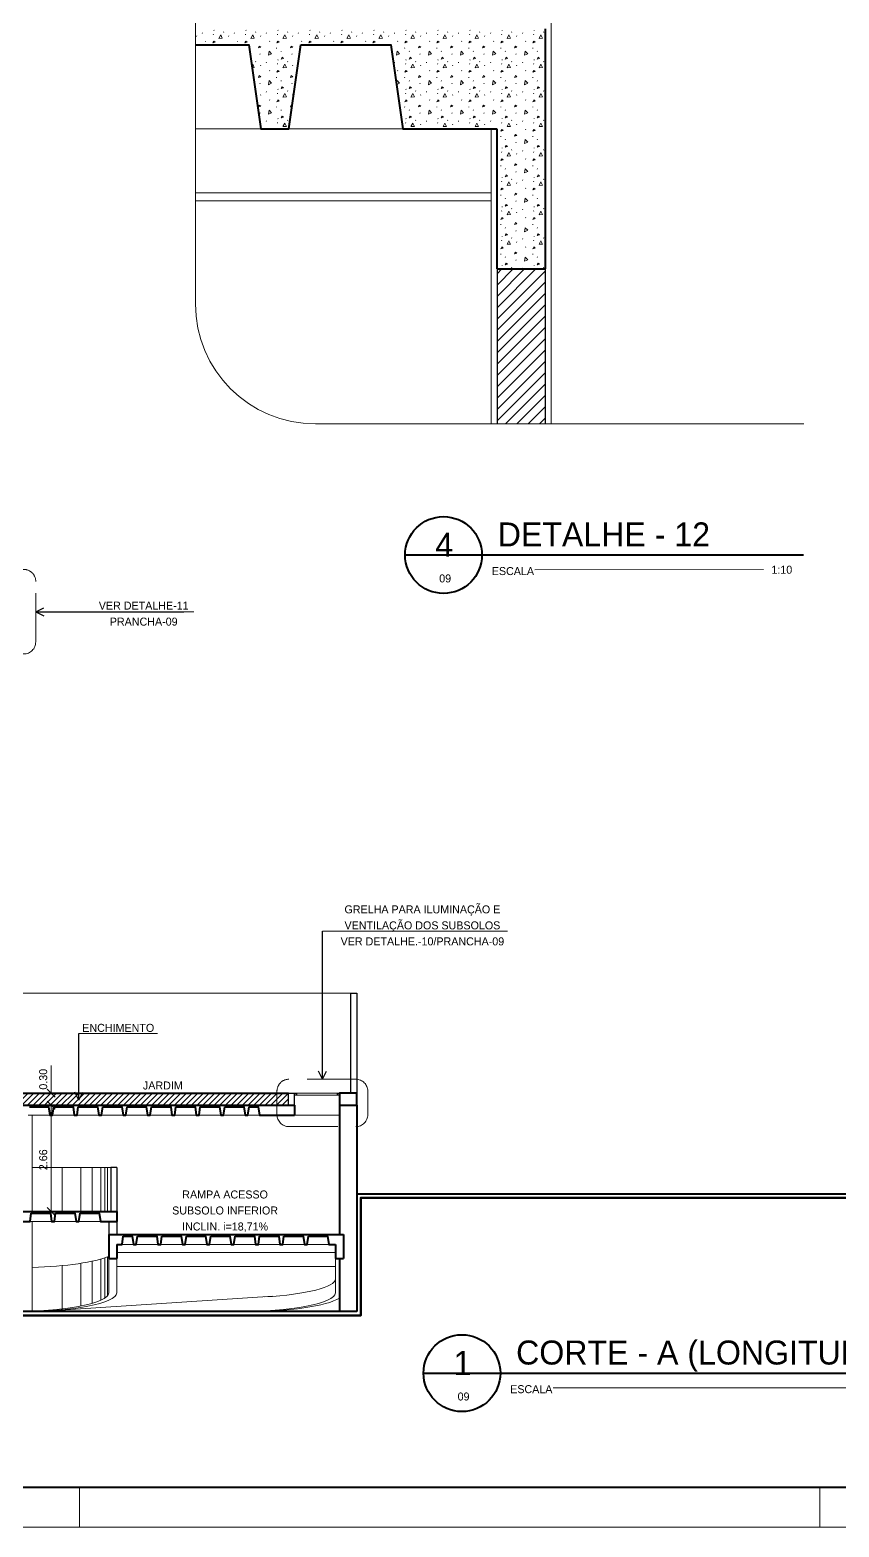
# Model space of a CAD drawing. Header units: metres. Extents: x -30 to 92, y -74 to 10.
# Drawn here: x 50.96 to 71.17, y -74.18 to -36.76 of the extents above; entities that cross this region are included whole.
import ezdxf
from ezdxf.enums import TextEntityAlignment as Align

# ---------------------------------------------------------------- set-up
doc = ezdxf.new("R2010")
doc.units = ezdxf.units.M
doc.header["$MEASUREMENT"] = 0
doc.linetypes.add('DGN Style 4', pattern=[3.254811, 1.626389, -0.813194, 0.002033, -0.813194])
for name, color, linetype, lineweight in [('1 - Eixos', 7, 'Continuous', 0), ('11 - Acabamentos', 7, 'Continuous', 0), ('21 - Hachuras', 7, 'Continuous', 0), ('5 - Laje em Corte', 7, 'Continuous', 0), ('7 - Alvenaria', 7, 'Continuous', 0), ('Level 1-1', 7, 'Continuous', 0), ('Level 11-1', 7, 'Continuous', 0), ('Level 12', 7, 'Continuous', 0), ('Level 24-1', 7, 'Continuous', 0), ('Level 32', 7, 'Continuous', 0), ('Level 41', 7, 'Continuous', 0), ('Level 63', 7, 'Continuous', 0)]:
    doc.layers.add(name, color=color, linetype=linetype, lineweight=lineweight)
doc.styles.add('Style-CIVIL', font='CIVIL.shx')
doc.styles.add('Style-INTL_ENGINEERING', font='INTL_ENGINEERING.shx')
doc.dimstyles.get("Standard").update_dxf_attribs({"dimtxt": 0.18, "dimasz": 0.18, "dimexe": 0.18, "dimexo": 0.0625, "dimgap": 0.09, "dimtad": 0, "dimtih": 1, "dimtoh": 1, "dimdec": 4, "dimzin": 1, "dimdsep": 46, "dimtxsty": 'Standard', "dimcen": 0, "dimadec": 0, "dimazin": 0, "dimtfac": 1, "dimtdec": 4, "dimtofl": 0, "dimtmove": 0, "dimatfit": 3, "dimfxl": 0, "dimtolj": 1, "dimtzin": 1, "dimarcsym": 0})

# ---------------------------------------------------------------- blocks, each defined once
blk = doc.blocks.new('*U13')
at = {"layer": '5 - Laje em Corte', "color": 1, "linetype": 'Continuous', "lineweight": 40}
for p, q in [((19.93, -0.025), (26.87, -0.025)), ((26.87, -0.025), (26.87, -0.275))]:
    blk.add_line(p, q, dxfattribs=at)
at = {"layer": '5 - Laje em Corte', "color": 1, "linetype": 'Continuous', "lineweight": 0}
blk.add_line((25.995, -0.275), (20.22, -0.275), dxfattribs=at)
at = {"layer": '5 - Laje em Corte', "color": 1, "linetype": 'Continuous', "lineweight": 40, "flags": 128}
for points in [[(20.25, -0.065), (20.73, -0.065), (20.76, -0.275), (20.83, -0.275), (20.86, -0.065)], [(20.86, -0.065), (21.34, -0.065), (21.37, -0.275), (21.44, -0.275), (21.47, -0.065)], [(21.47, -0.065), (21.95, -0.065), (21.98, -0.275), (22.05, -0.275), (22.08, -0.065)], [(22.08, -0.065), (22.56, -0.065), (22.59, -0.275), (22.66, -0.275), (22.69, -0.065)], [(22.69, -0.065), (23.17, -0.065), (23.2, -0.275), (23.27, -0.275), (23.3, -0.065)], [(23.3, -0.065), (23.78, -0.065), (23.81, -0.275), (23.88, -0.275), (23.91, -0.065)], [(23.91, -0.065), (24.39, -0.065), (24.42, -0.275), (24.49, -0.275), (24.52, -0.065)], [(24.52, -0.065), (25, -0.065), (25.03, -0.275), (25.1, -0.275), (25.13, -0.065)], [(25.13, -0.065), (25.61, -0.065), (25.64, -0.275), (25.71, -0.275), (25.74, -0.065)], [(25.74, -0.065), (25.965, -0.065), (25.995, -0.275), (26.87, -0.275)]]:
    blk.add_lwpolyline(points, dxfattribs=at)
blk = doc.blocks.new('*U29')
at = {"layer": 'Level 24-1', "color": 7, "linetype": 'DGN Style 4', "lineweight": 13, "flags": 128}
for points in [[(-1.045, 2.573), (-1.766, 1.92)], [(0.877, 1.044), (-0.48, 2.544)], [(-1.795, 1.355), (-0.44, -0.143)], [(0.125, -0.171), (0.846, 0.481)]]:
    blk.add_lwpolyline(points, dxfattribs=at)
at = {"layer": 'Level 24-1', "color": 7, "linetype": 'DGN Style 4', "lineweight": 13}
for centre, start, end in [((-0.776, 2.276), 42.1218, 132.1218), ((-1.498, 1.623), 132.1218, 222.1218), ((0.578, 0.778), 312.1218, 42.1218), ((-0.144, 0.125), 222.1218, 312.1218)]:
    blk.add_arc(centre, 0.4, start, end, dxfattribs=at)
blk = doc.blocks.new('*U31')
at = {"layer": 'Level 24-1', "color": 7, "linetype": 'DGN Style 4', "lineweight": 13, "flags": 128}
for points in [[(-0.549, 2.025), (-1.128, 1.502)], [(1.51, 0.344), (0.016, 1.997)], [(-1.156, 0.937), (0.337, -0.713)], [(0.902, -0.742), (1.48, -0.219)]]:
    blk.add_lwpolyline(points, dxfattribs=at)
at = {"layer": 'Level 24-1', "color": 7, "linetype": 'DGN Style 4', "lineweight": 13}
for centre, start, end in [((-0.281, 1.728), 42.1218, 132.1218), ((-0.859, 1.206), 132.1218, 222.1218), ((1.211, 0.078), 312.1218, 42.1218), ((0.633, -0.445), 222.1218, 312.1218)]:
    blk.add_arc(centre, 0.4, start, end, dxfattribs=at)
blk = doc.blocks.new('*U30')
at = {"layer": 'Level 24-1', "color": 7, "linetype": 'DGN Style 4', "lineweight": 13, "flags": 128}
for points in [[(-3.4447, 3.18), (-0.4402, -0.1428)], [(0.1248, -0.1712), (1.4184, 0.9986)]]:
    blk.add_lwpolyline(points, dxfattribs=at)
at = {"layer": 'Level 24-1', "color": 7, "linetype": 'DGN Style 4', "lineweight": 13}
blk.add_arc((-0.1436, 0.1255), 0.4, 222.1218, 312.1218, dxfattribs=at)
blk = doc.blocks.new('TerminatorOpen')
at = {"color": 0, "linetype": 'ByBlock', "lineweight": -2}
for q in [(-1, 0.5), (-1, 0), (-1, -0.5)]:
    blk.add_line((0, 0), q, dxfattribs=at)
blk = doc.blocks.new('*U127')
at = {"layer": 'Level 11-1', "color": 2, "linetype": 'Continuous', "lineweight": 40}
blk.add_line((-0.08778, -0.00076), (0.07094, -0.00076), dxfattribs=at)
at = {"layer": 'Level 11-1', "color": 2, "linetype": 'Continuous', "lineweight": 0}
blk.add_line((-0.0554, -0.00443), (0.06096, -0.00442), dxfattribs=at)
at = {"layer": 'Level 11-1', "color": 2, "linetype": 'Continuous', "lineweight": 40}
blk.add_circle((-0.07819, -0.00077), 0.0096, dxfattribs=at)
at = {"layer": 'Level 11-1', "color": 2, "linetype": 'Continuous', "lineweight": 40, "style": 'Style-INTL_ENGINEERING'}
blk.add_text('CORTE - A (LONGITUDINAL)', height=0.0059999, rotation=0.0007, dxfattribs=at).set_placement((-0.06465, 0.00138))
at = {"layer": 'Level 11-1', "color": 2, "linetype": 'Continuous', "lineweight": 13, "style": 'Style-INTL_ENGINEERING'}
blk.add_text('1:100', height=0.002, rotation=0.0007, dxfattribs=at).set_placement((0.06292, -0.00444), align=Align.MIDDLE_LEFT)
at = {"layer": 'Level 11-1', "color": 2, "linetype": 'Continuous', "lineweight": 0, "style": 'Style-INTL_ENGINEERING'}
blk.add_text('ESCALA', height=0.002, rotation=0.0007, dxfattribs=at).set_placement((-0.05558, -0.00478), align=Align.MIDDLE_RIGHT)
at = {"layer": 'Level 11-1', "color": 2, "linetype": 'Continuous', "lineweight": 40, "insert": (-0.07801, -0.00121), "char_height": 0.006, "attachment_point": 8, "rotation": 0.0007, "line_spacing_factor": 0.6, "style": 'Style-INTL_ENGINEERING'}
blk.add_mtext('1\\P', dxfattribs=at)
at = {"layer": 'Level 11-1', "color": 2, "linetype": 'Continuous', "lineweight": 13, "insert": (-0.07778, -0.00764), "char_height": 0.002, "attachment_point": 8, "rotation": 0.0007, "line_spacing_factor": 0.6, "style": 'Style-INTL_ENGINEERING'}
blk.add_mtext('09\\P', dxfattribs=at)
blk = doc.blocks.new('*U132')
at = {"layer": 'Level 11-1', "color": 2, "linetype": 'Continuous', "lineweight": 40}
blk.add_line((-0.08778, -0.00076), (0.01176, -0.00076), dxfattribs=at)
at = {"layer": 'Level 11-1', "color": 2, "linetype": 'Continuous', "lineweight": 0}
blk.add_line((-0.0554, -0.00443), (0.00178, -0.00442), dxfattribs=at)
at = {"layer": 'Level 11-1', "color": 2, "linetype": 'Continuous', "lineweight": 40}
blk.add_circle((-0.07819, -0.00077), 0.0096, dxfattribs=at)
at = {"layer": 'Level 11-1', "color": 2, "linetype": 'Continuous', "lineweight": 40, "style": 'Style-INTL_ENGINEERING'}
blk.add_text('DETALHE - 12', height=0.0059999, rotation=0.0007, dxfattribs=at).set_placement((-0.06465, 0.00138))
at = {"layer": 'Level 11-1', "color": 2, "linetype": 'Continuous', "lineweight": 13, "style": 'Style-INTL_ENGINEERING'}
blk.add_text('1:10', height=0.002, rotation=0.0007, dxfattribs=at).set_placement((0.00374, -0.00444), align=Align.MIDDLE_LEFT)
at = {"layer": 'Level 11-1', "color": 2, "linetype": 'Continuous', "lineweight": 0, "style": 'Style-INTL_ENGINEERING'}
blk.add_text('ESCALA', height=0.002, rotation=0.0007, dxfattribs=at).set_placement((-0.05558, -0.00478), align=Align.MIDDLE_RIGHT)
at = {"layer": 'Level 11-1', "color": 2, "linetype": 'Continuous', "lineweight": 40, "insert": (-0.07801, -0.00121), "char_height": 0.006, "attachment_point": 8, "rotation": 0.0007, "line_spacing_factor": 0.6, "style": 'Style-INTL_ENGINEERING'}
blk.add_mtext('4\\P', dxfattribs=at)
at = {"layer": 'Level 11-1', "color": 2, "linetype": 'Continuous', "lineweight": 13, "insert": (-0.07778, -0.00764), "char_height": 0.002, "attachment_point": 8, "rotation": 0.0007, "line_spacing_factor": 0.6, "style": 'Style-INTL_ENGINEERING'}
blk.add_mtext('09\\P', dxfattribs=at)
blk = doc.blocks.new('*D136')
at = {"layer": 'Defpoints'}
for p in [(51.719, -63.638), (51.488, -64.968), (51.334, -66.298), (51.488, -66.298)]:
    blk.add_point(p, dxfattribs=at)
at = {"layer": 'Level 1-1', "color": 2, "linetype": 'Continuous', "lineweight": 0}
for p, q in [((51.388, -63.538), (51.588, -63.738)), ((51.619, -63.638), (51.388, -63.638)), ((51.488, -63.638), (51.488, -66.298)), ((51.588, -66.398), (51.388, -66.198)), ((51.434, -66.298), (51.588, -66.298))]:
    blk.add_line(p, q, dxfattribs=at)
at = {"layer": 'Level 1-1', "color": 2, "linetype": 'Continuous', "lineweight": 0, "style": 'Style-CIVIL'}
blk.add_text('2.66', height=0.2, rotation=90, dxfattribs=at).set_placement((51.288, -65.262), align=Align.MIDDLE_LEFT)
blk = doc.blocks.new('_Oblique')
at = {"color": 0, "linetype": 'ByBlock', "lineweight": -2}
blk.add_line((0.5, 0.5), (-0.5, -0.5), dxfattribs=at)
blk = doc.blocks.new('*D135')
at = {"layer": 'Defpoints'}
for p in [(51.488, -62.949), (51.719, -63.338), (51.488, -63.638), (51.719, -63.638)]:
    blk.add_point(p, dxfattribs=at)
at = {"layer": 'Level 1-1', "color": 2, "linetype": 'Continuous', "lineweight": 0}
for p, q in [((51.488, -62.648), (51.488, -63.338)), ((51.588, -63.438), (51.388, -63.238)), ((51.619, -63.338), (51.388, -63.338)), ((51.388, -63.538), (51.588, -63.738)), ((51.619, -63.638), (51.388, -63.638)), ((51.488, -64.038), (51.488, -63.638))]:
    blk.add_line(p, q, dxfattribs=at)
at = {"layer": 'Level 1-1', "color": 2, "linetype": 'Continuous', "lineweight": 0, "style": 'Style-CIVIL'}
blk.add_text('0.30', height=0.2, rotation=90, dxfattribs=at).set_placement((51.288, -63.25), align=Align.MIDDLE_LEFT)

msp = doc.modelspace()

# ---------------------------------------------------------------- hatches: boundary and pattern name
at = {"layer": '21 - Hachuras', "linetype": 'Continuous', "lineweight": 0}
h = msp.add_hatch(dxfattribs=at)
h.set_pattern_fill('_USER', color=8, style=0)
h.set_pattern_definition([(45, (55.7927, -63.5462), (-0.0707107, 0.0707107), [])])
h.paths.add_polyline_path([(50.6245, -63.3379), (50.6245, -63.6379), (57.414, -63.6379), (57.414, -63.3379)])

# ---------------------------------------------------------------- linework, layer by layer
at = {"layer": '11 - Acabamentos', "color": 30, "linetype": 'Continuous', "lineweight": 13}
for p, q in [((63.9784, -13.7379), (63.9784, -46.6086)), ((62.4784, -39.2379), (62.4784, -46.6087))]:
    msp.add_line(p, q, dxfattribs=at)
at = {"layer": '21 - Hachuras', "color": 8, "linetype": 'Continuous', "lineweight": 0}
for p, q in [((55.1182, -36.9275), (55.1253, -36.9115)), ((55.2621, -36.8495), (55.2692, -36.8336)), ((55.3402, -37.0411), (55.3473, -37.0518)), ((55.5391, -36.8866), (55.5462, -36.8706)), ((55.5526, -36.7696), (55.5597, -36.7802)), ((55.7918, -36.8148), (55.7989, -36.8254)), ((55.9182, -36.9275), (55.9253, -36.9115)), ((56.0621, -36.8495), (56.0692, -36.8336)), ((56.1402, -37.0411), (56.1473, -37.0518)), ((56.3391, -36.8866), (56.3462, -36.8706)), ((56.3526, -36.7696), (56.3597, -36.7802)), ((56.5918, -36.8148), (56.5989, -36.8254)), ((56.7182, -36.9275), (56.7253, -36.9115)), ((56.8621, -36.8495), (56.8692, -36.8336)), ((56.9402, -37.0411), (56.9473, -37.0518)), ((57.1391, -36.8866), (57.1462, -36.8706)), ((57.1526, -36.7696), (57.1597, -36.7802)), ((57.3918, -36.8148), (57.3989, -36.8254)), ((57.5182, -36.9275), (57.5253, -36.9115)), ((57.6621, -36.8495), (57.6692, -36.8336)), ((57.7402, -37.0411), (57.7473, -37.0518)), ((57.9391, -36.8866), (57.9462, -36.8706)), ((57.9526, -36.7696), (57.9597, -36.7802)), ((58.1918, -36.8148), (58.1989, -36.8254)), ((58.3182, -36.9275), (58.3253, -36.9115)), ((58.4621, -36.8495), (58.4692, -36.8336)), ((58.5402, -37.0411), (58.5473, -37.0518)), ((58.7391, -36.8866), (58.7462, -36.8706)), ((58.7526, -36.7696), (58.7597, -36.7802)), ((58.9918, -36.8148), (58.9989, -36.8254)), ((59.1182, -36.9275), (59.1253, -36.9115)), ((59.2621, -36.8495), (59.2692, -36.8336)), ((59.3402, -37.0411), (59.3473, -37.0518)), ((59.5391, -36.8866), (59.5462, -36.8706)), ((59.5526, -36.7696), (59.5597, -36.7802)), ((59.7918, -36.8148), (59.7989, -36.8254)), ((59.9182, -36.9275), (59.9253, -36.9115)), ((60.0621, -36.8495), (60.0692, -36.8336)), ((60.1402, -37.0411), (60.1473, -37.0518)), ((60.3391, -36.8866), (60.3462, -36.8706)), ((60.3526, -36.7696), (60.3597, -36.7802)), ((60.5918, -36.8148), (60.5989, -36.8254)), ((60.7182, -36.9275), (60.7253, -36.9115)), ((60.8621, -36.8495), (60.8692, -36.8336)), ((60.9402, -37.0411), (60.9473, -37.0518)), ((61.1391, -36.8866), (61.1462, -36.8706)), ((61.1526, -36.7696), (61.1597, -36.7802)), ((61.3918, -36.8148), (61.3989, -36.8254)), ((61.5182, -36.9275), (61.5253, -36.9115)), ((61.6621, -36.8495), (61.6692, -36.8336)), ((61.7402, -37.0411), (61.7473, -37.0518)), ((61.9391, -36.8866), (61.9462, -36.8706)), ((61.9526, -36.7696), (61.9597, -36.7802)), ((62.1918, -36.8148), (62.1989, -36.8254)), ((62.3182, -36.9275), (62.3253, -36.9115)), ((62.4621, -36.8495), (62.4692, -36.8336)), ((62.5402, -37.0411), (62.5473, -37.0518)), ((62.7391, -36.8866), (62.7462, -36.8706)), ((62.7526, -36.7696), (62.7597, -36.7802)), ((62.9918, -36.8148), (62.9989, -36.8254)), ((63.1182, -36.9275), (63.1253, -36.9115)), ((63.2621, -36.8495), (63.2692, -36.8336)), ((63.3402, -37.0411), (63.3473, -37.0518)), ((63.5391, -36.8866), (63.5462, -36.8706)), ((63.5526, -36.7696), (63.5597, -36.7802)), ((63.7918, -36.8148), (63.7989, -36.8254)), ((56.7004, -37.3786), (56.7076, -37.3626)), ((57.1198, -37.2115), (57.1215, -37.2275)), ((57.2305, -37.3058), (57.2376, -37.2898)), ((57.5004, -37.3786), (57.5076, -37.3626)), ((60.3198, -37.2115), (60.3215, -37.2275)), ((60.4305, -37.3058), (60.4376, -37.2898)), ((60.7004, -37.3786), (60.7076, -37.3626)), ((61.1198, -37.2115), (61.1215, -37.2275)), ((61.2305, -37.3058), (61.2376, -37.2898)), ((61.5004, -37.3786), (61.5076, -37.3626)), ((61.9198, -37.2115), (61.9215, -37.2275)), ((62.0305, -37.3058), (62.0376, -37.2898)), ((62.3004, -37.3786), (62.3076, -37.3626)), ((62.7198, -37.2115), (62.7215, -37.2275)), ((62.8305, -37.3058), (62.8376, -37.2898)), ((63.1004, -37.3786), (63.1076, -37.3626)), ((63.5198, -37.2115), (63.5215, -37.2275)), ((63.6305, -37.3058), (63.6376, -37.2898)), ((56.5918, -37.5498), (56.5989, -37.5605)), ((56.7182, -37.6625), (56.7253, -37.6466)), ((56.8621, -37.5846), (56.8692, -37.5686)), ((56.9402, -37.7762), (56.9473, -37.7869)), ((57.1391, -37.6217), (57.1462, -37.6057)), ((57.1526, -37.5046), (57.1597, -37.5153)), ((57.3918, -37.5498), (57.3989, -37.5605)), ((57.5182, -37.6625), (57.5253, -37.6466)), ((60.0621, -37.5846), (60.0692, -37.5686)), ((60.1402, -37.7762), (60.1473, -37.7869)), ((60.3391, -37.6217), (60.3462, -37.6057)), ((60.3526, -37.5046), (60.3597, -37.5153)), ((60.5918, -37.5498), (60.5989, -37.5605)), ((60.7182, -37.6625), (60.7253, -37.6466)), ((60.8621, -37.5846), (60.8692, -37.5686)), ((60.9402, -37.7762), (60.9473, -37.7869)), ((61.1391, -37.6217), (61.1462, -37.6057)), ((61.1526, -37.5046), (61.1597, -37.5153)), ((61.3918, -37.5498), (61.3989, -37.5605)), ((61.5182, -37.6625), (61.5253, -37.6466)), ((61.6621, -37.5846), (61.6692, -37.5686)), ((61.7402, -37.7762), (61.7473, -37.7869)), ((61.9391, -37.6217), (61.9462, -37.6057)), ((61.9526, -37.5046), (61.9597, -37.5153)), ((62.1918, -37.5498), (62.1989, -37.5605)), ((62.3182, -37.6625), (62.3253, -37.6466)), ((62.4621, -37.5846), (62.4692, -37.5686)), ((62.5402, -37.7762), (62.5473, -37.7869)), ((62.7391, -37.6217), (62.7462, -37.6057)), ((62.7526, -37.5046), (62.7597, -37.5153)), ((62.9918, -37.5498), (62.9989, -37.5605)), ((63.1182, -37.6625), (63.1253, -37.6466)), ((63.2621, -37.5846), (63.2692, -37.5686)), ((63.3402, -37.7762), (63.3473, -37.7869)), ((63.5391, -37.6217), (63.5462, -37.6057)), ((63.5526, -37.5046), (63.5597, -37.5153)), ((63.7918, -37.5498), (63.7989, -37.5605)), ((56.7004, -38.1137), (56.7076, -38.0977)), ((57.1198, -37.9466), (57.1215, -37.9626)), ((57.2305, -38.0408), (57.2376, -38.0248)), ((57.5004, -38.1137), (57.5076, -38.0977)), ((60.3198, -37.9466), (60.3215, -37.9626)), ((60.4305, -38.0408), (60.4376, -38.0248)), ((60.7004, -38.1137), (60.7076, -38.0977)), ((61.1198, -37.9466), (61.1215, -37.9626)), ((61.2305, -38.0408), (61.2376, -38.0248)), ((61.5004, -38.1137), (61.5076, -38.0977)), ((61.9198, -37.9466), (61.9215, -37.9626)), ((62.0305, -38.0408), (62.0376, -38.0248)), ((62.3004, -38.1137), (62.3076, -38.0977)), ((62.7198, -37.9466), (62.7215, -37.9626)), ((62.8305, -38.0408), (62.8376, -38.0248)), ((63.1004, -38.1137), (63.1076, -38.0977)), ((63.5198, -37.9466), (63.5215, -37.9626)), ((63.6305, -38.0408), (63.6376, -38.0248)), ((56.5918, -38.2849), (56.5989, -38.2956)), ((56.7182, -38.3976), (56.7253, -38.3816)), ((56.8621, -38.3197), (56.8692, -38.3037)), ((56.9402, -38.5113), (56.9473, -38.5219)), ((57.1391, -38.3568), (57.1462, -38.3408)), ((57.1526, -38.2397), (57.1597, -38.2504)), ((57.3918, -38.2849), (57.3989, -38.2956)), ((57.5182, -38.3976), (57.5253, -38.3816)), ((60.3391, -38.3568), (60.3462, -38.3408)), ((60.3526, -38.2397), (60.3597, -38.2504)), ((60.5918, -38.2849), (60.5989, -38.2956)), ((60.7182, -38.3976), (60.7253, -38.3816)), ((60.8621, -38.3197), (60.8692, -38.3037)), ((60.9402, -38.5113), (60.9473, -38.5219)), ((61.1391, -38.3568), (61.1462, -38.3408)), ((61.1526, -38.2397), (61.1597, -38.2504)), ((61.3918, -38.2849), (61.3989, -38.2956)), ((61.5182, -38.3976), (61.5253, -38.3816)), ((61.6621, -38.3197), (61.6692, -38.3037)), ((61.7402, -38.5113), (61.7473, -38.5219)), ((61.9391, -38.3568), (61.9462, -38.3408)), ((61.9526, -38.2397), (61.9597, -38.2504)), ((62.1918, -38.2849), (62.1989, -38.2956)), ((62.3182, -38.3976), (62.3253, -38.3816)), ((62.4621, -38.3197), (62.4692, -38.3037)), ((62.5402, -38.5113), (62.5473, -38.5219)), ((62.7391, -38.3568), (62.7462, -38.3408)), ((62.7526, -38.2397), (62.7597, -38.2504)), ((62.9918, -38.2849), (62.9989, -38.2956)), ((63.1182, -38.3976), (63.1253, -38.3816)), ((63.2621, -38.3197), (63.2692, -38.3037)), ((63.3402, -38.5113), (63.3473, -38.5219)), ((63.5391, -38.3568), (63.5462, -38.3408)), ((63.5526, -38.2397), (63.5597, -38.2504)), ((63.7918, -38.2849), (63.7989, -38.2956)), ((56.7004, -38.8487), (56.7076, -38.8327)), ((57.1198, -38.6816), (57.1215, -38.6976)), ((57.2305, -38.7759), (57.2376, -38.7599)), ((57.504, -38.6723), (57.4653, -38.6844)), ((60.3198, -38.6816), (60.3215, -38.6976)), ((60.4305, -38.7759), (60.4376, -38.7599)), ((60.7004, -38.8487), (60.7076, -38.8327)), ((61.1198, -38.6816), (61.1215, -38.6976)), ((61.2305, -38.7759), (61.2376, -38.7599)), ((61.5004, -38.8487), (61.5076, -38.8327)), ((61.9198, -38.6816), (61.9215, -38.6976)), ((62.0305, -38.7759), (62.0376, -38.7599)), ((62.3004, -38.8487), (62.3076, -38.8327)), ((62.7198, -38.6816), (62.7215, -38.6976)), ((62.8305, -38.7759), (62.8376, -38.7599)), ((63.1004, -38.8487), (63.1076, -38.8327)), ((63.5198, -38.6816), (63.5215, -38.6976)), ((63.6305, -38.7759), (63.6376, -38.7599)), ((56.7182, -39.1327), (56.7253, -39.1167)), ((56.8621, -39.0547), (56.8692, -39.0387)), ((57.1391, -39.0918), (57.1462, -39.0758)), ((57.1526, -38.9748), (57.1597, -38.9854)), ((57.3918, -39.02), (57.3989, -39.0306)), ((60.3391, -39.0918), (60.3462, -39.0758)), ((60.3526, -38.9748), (60.3597, -38.9854)), ((60.5918, -39.02), (60.5989, -39.0306)), ((60.7182, -39.1327), (60.7253, -39.1167)), ((60.8621, -39.0547), (60.8692, -39.0387)), ((61.1391, -39.0918), (61.1462, -39.0758)), ((61.1526, -38.9748), (61.1597, -38.9854)), ((61.3918, -39.02), (61.3989, -39.0306)), ((61.5182, -39.1327), (61.5253, -39.1167)), ((61.6621, -39.0547), (61.6692, -39.0387)), ((61.9391, -39.0918), (61.9462, -39.0758)), ((61.9526, -38.9748), (61.9597, -38.9854)), ((62.1918, -39.02), (62.1989, -39.0306)), ((62.3182, -39.1327), (62.3253, -39.1167)), ((62.4621, -39.0547), (62.4692, -39.0387)), ((62.7391, -39.0918), (62.7462, -39.0758)), ((62.7526, -38.9748), (62.7597, -38.9854)), ((62.9918, -39.02), (62.9989, -39.0306)), ((63.1182, -39.1327), (63.1253, -39.1167)), ((63.2621, -39.0547), (63.2692, -39.0387)), ((63.3402, -39.2463), (63.3473, -39.257)), ((63.5391, -39.0918), (63.5462, -39.0758)), ((63.5526, -38.9748), (63.5597, -38.9854)), ((63.7918, -39.02), (63.7989, -39.0306)), ((62.7198, -39.4167), (62.7215, -39.4327)), ((62.8305, -39.511), (62.8376, -39.495)), ((63.1004, -39.5838), (63.1076, -39.5678)), ((63.5198, -39.4167), (63.5215, -39.4327)), ((63.6305, -39.511), (63.6376, -39.495)), ((62.7391, -39.8269), (62.7462, -39.8109)), ((62.7526, -39.7098), (62.7597, -39.7205)), ((62.9918, -39.755), (62.9989, -39.7657)), ((63.1182, -39.8677), (63.1253, -39.8517)), ((63.2621, -39.7898), (63.2692, -39.7738)), ((63.3402, -39.9814), (63.3473, -39.992)), ((63.5391, -39.8269), (63.5462, -39.8109)), ((63.5526, -39.7098), (63.5597, -39.7205)), ((63.7918, -39.755), (63.7989, -39.7657)), ((62.7198, -40.1518), (62.7215, -40.1677)), ((62.8305, -40.246), (62.8376, -40.23)), ((63.1004, -40.3188), (63.1076, -40.3028)), ((63.5198, -40.1518), (63.5215, -40.1677)), ((63.6305, -40.246), (63.6376, -40.23)), ((62.7391, -40.5619), (62.7462, -40.5459)), ((62.7526, -40.4449), (62.7597, -40.4555)), ((62.9918, -40.4901), (62.9989, -40.5007)), ((63.1182, -40.6028), (63.1253, -40.5868)), ((63.2621, -40.5248), (63.2692, -40.5089)), ((63.3402, -40.7164), (63.3473, -40.7271)), ((63.5391, -40.5619), (63.5462, -40.5459)), ((63.5526, -40.4449), (63.5597, -40.4555)), ((63.7918, -40.4901), (63.7989, -40.5007)), ((62.7198, -40.8868), (62.7215, -40.9028)), ((62.8305, -40.9811), (62.8376, -40.9651)), ((63.1004, -41.0539), (63.1076, -41.0379)), ((63.5198, -40.8868), (63.5215, -40.9028)), ((63.6305, -40.9811), (63.6376, -40.9651)), ((62.7391, -41.297), (62.7462, -41.281)), ((62.7526, -41.1799), (62.7597, -41.1906)), ((62.9918, -41.2251), (62.9989, -41.2358)), ((63.1182, -41.3378), (63.1253, -41.3219)), ((63.2621, -41.2599), (63.2692, -41.2439)), ((63.3402, -41.4515), (63.3473, -41.4622)), ((63.5391, -41.297), (63.5462, -41.281)), ((63.5526, -41.1799), (63.5597, -41.1906)), ((63.7918, -41.2251), (63.7989, -41.2358)), ((62.7198, -41.6219), (62.7215, -41.6379)), ((62.8305, -41.7161), (62.8376, -41.7001)), ((63.1004, -41.789), (63.1076, -41.773)), ((63.5198, -41.6219), (63.5215, -41.6379)), ((63.6305, -41.7161), (63.6376, -41.7001)), ((62.7391, -42.0321), (62.7462, -42.0161)), ((62.7526, -41.915), (62.7597, -41.9257)), ((62.9918, -41.9602), (62.9989, -41.9709)), ((63.1182, -42.0729), (63.1253, -42.0569)), ((63.2621, -41.995), (63.2692, -41.979)), ((63.3402, -42.1866), (63.3473, -42.1972)), ((63.5391, -42.0321), (63.5462, -42.0161)), ((63.5526, -41.915), (63.5597, -41.9257)), ((63.7918, -41.9602), (63.7989, -41.9709)), ((62.7198, -42.3569), (62.7215, -42.3729)), ((62.7526, -42.6501), (62.7597, -42.6607)), ((62.8305, -42.4512), (62.8376, -42.4352)), ((63.1004, -42.524), (63.1076, -42.508)), ((63.5198, -42.3569), (63.5215, -42.3729)), ((63.5526, -42.6501), (63.5597, -42.6607)), ((63.6305, -42.4512), (63.6376, -42.4352)), ((62.6284, -43.7056), (63.5961, -42.7379)), ((62.6284, -43.4228), (63.3133, -42.7379)), ((62.6284, -43.14), (63.0304, -42.7379)), ((62.6284, -42.8571), (62.7476, -42.7379)), ((62.6284, -43.9885), (63.8284, -42.7885)), ((62.9918, -42.6953), (62.9989, -42.7059)), ((63.2621, -42.73), (63.2692, -42.714)), ((63.7918, -42.6953), (63.7989, -42.7059)), ((62.6284, -44.2713), (63.8284, -43.0713)), ((62.6284, -44.5542), (63.8284, -43.3542)), ((62.6284, -44.837), (63.8284, -43.637)), ((62.6284, -45.1199), (63.8284, -43.9199)), ((62.6284, -45.4027), (63.8284, -44.2027)), ((62.6284, -45.6855), (63.8284, -44.4855)), ((62.6284, -45.9684), (63.8284, -44.7684)), ((62.6284, -46.2512), (63.8284, -45.0512)), ((62.6284, -46.5341), (63.8284, -45.3341)), ((62.8366, -46.6087), (63.8284, -45.6169)), ((63.1195, -46.6086), (63.8284, -45.8998)), ((63.4023, -46.6086), (63.8284, -46.1826)), ((63.6852, -46.6086), (63.8284, -46.4654))]:
    msp.add_line(p, q, dxfattribs=at)
at = {"layer": '21 - Hachuras', "color": 8, "linetype": 'Continuous', "lineweight": 0, "flags": 128}
for points in [[(55.5267, -37.0873), (55.548, -37.0429), (55.5835, -37.0696), (55.5267, -37.0873)], [(55.6784, -36.9754), (55.7264, -36.8849), (55.7637, -36.9683), (55.6802, -36.9754)], [(56.3267, -37.0873), (56.348, -37.0429), (56.3835, -37.0696), (56.3267, -37.0873)], [(56.4784, -36.9754), (56.5264, -36.8849), (56.5637, -36.9683), (56.4802, -36.9754)], [(57.1267, -37.0873), (57.148, -37.0429), (57.1835, -37.0696), (57.1267, -37.0873)], [(57.2784, -36.9754), (57.3264, -36.8849), (57.3637, -36.9683), (57.2802, -36.9754)], [(57.9267, -37.0873), (57.948, -37.0429), (57.9835, -37.0696), (57.9267, -37.0873)], [(58.0784, -36.9754), (58.1264, -36.8849), (58.1637, -36.9683), (58.0802, -36.9754)], [(58.7267, -37.0873), (58.748, -37.0429), (58.7835, -37.0696), (58.7267, -37.0873)], [(58.8784, -36.9754), (58.9264, -36.8849), (58.9637, -36.9683), (58.8802, -36.9754)], [(59.5267, -37.0873), (59.548, -37.0429), (59.5835, -37.0696), (59.5267, -37.0873)], [(59.6784, -36.9754), (59.7264, -36.8849), (59.7637, -36.9683), (59.6802, -36.9754)], [(60.3267, -37.0873), (60.348, -37.0429), (60.3835, -37.0696), (60.3267, -37.0873)], [(60.4784, -36.9754), (60.5264, -36.8849), (60.5637, -36.9683), (60.4802, -36.9754)], [(61.1267, -37.0873), (61.148, -37.0429), (61.1835, -37.0696), (61.1267, -37.0873)], [(61.2784, -36.9754), (61.3264, -36.8849), (61.3637, -36.9683), (61.2802, -36.9754)], [(61.9267, -37.0873), (61.948, -37.0429), (61.9835, -37.0696), (61.9267, -37.0873)], [(62.0784, -36.9754), (62.1264, -36.8849), (62.1637, -36.9683), (62.0802, -36.9754)], [(62.7267, -37.0873), (62.748, -37.0429), (62.7835, -37.0696), (62.7267, -37.0873)], [(62.8784, -36.9754), (62.9264, -36.8849), (62.9637, -36.9683), (62.8802, -36.9754)], [(63.5267, -37.0873), (63.548, -37.0429), (63.5835, -37.0696), (63.5267, -37.0873)], [(63.6784, -36.9754), (63.7264, -36.8849), (63.7637, -36.9683), (63.6802, -36.9754)], [(56.6653, -37.2143), (56.6866, -37.1699), (56.7221, -37.1965), (56.6653, -37.2143)], [(56.9165, -37.397), (56.9306, -37.2955), (56.9942, -37.3611), (56.9182, -37.3964)], [(57.4653, -37.2143), (57.4866, -37.1699), (57.5221, -37.1965), (57.4653, -37.2143)], [(60.1165, -37.397), (60.1306, -37.2955), (60.1942, -37.3611), (60.1182, -37.3964)], [(60.6653, -37.2143), (60.6866, -37.1699), (60.7221, -37.1965), (60.6653, -37.2143)], [(60.9165, -37.397), (60.9306, -37.2955), (60.9942, -37.3611), (60.9182, -37.3964)], [(61.4653, -37.2143), (61.4866, -37.1699), (61.5221, -37.1965), (61.4653, -37.2143)], [(61.7165, -37.397), (61.7306, -37.2955), (61.7942, -37.3611), (61.7182, -37.3964)], [(62.2653, -37.2143), (62.2866, -37.1699), (62.3221, -37.1965), (62.2653, -37.2143)], [(62.5165, -37.397), (62.5306, -37.2955), (62.5942, -37.3611), (62.5182, -37.3964)], [(63.0653, -37.2143), (63.0866, -37.1699), (63.1221, -37.1965), (63.0653, -37.2143)], [(63.3165, -37.397), (63.3306, -37.2955), (63.3942, -37.3611), (63.3182, -37.3964)], [(56.4689, -37.458), (56.4909, -37.4745), (56.4721, -37.4804)], [(56.4993, -37.671), (56.5264, -37.6199), (56.5637, -37.7034), (56.5047, -37.7084)], [(57.1267, -37.8224), (57.148, -37.778), (57.1835, -37.8046), (57.1267, -37.8224)], [(57.234, -37.4923), (57.2554, -37.4479), (57.2909, -37.4745), (57.234, -37.4923)], [(57.2784, -37.7105), (57.3264, -37.6199), (57.3637, -37.7034), (57.2802, -37.7105)], [(60.3267, -37.8224), (60.348, -37.778), (60.3835, -37.8046), (60.3267, -37.8224)], [(60.434, -37.4923), (60.4554, -37.4479), (60.4909, -37.4745), (60.434, -37.4923)], [(60.4784, -37.7105), (60.5264, -37.6199), (60.5637, -37.7034), (60.4802, -37.7105)], [(61.1267, -37.8224), (61.148, -37.778), (61.1835, -37.8046), (61.1267, -37.8224)], [(61.234, -37.4923), (61.2554, -37.4479), (61.2909, -37.4745), (61.234, -37.4923)], [(61.2784, -37.7105), (61.3264, -37.6199), (61.3637, -37.7034), (61.2802, -37.7105)], [(61.9267, -37.8224), (61.948, -37.778), (61.9835, -37.8046), (61.9267, -37.8224)], [(62.034, -37.4923), (62.0554, -37.4479), (62.0909, -37.4745), (62.034, -37.4923)], [(62.0784, -37.7105), (62.1264, -37.6199), (62.1637, -37.7034), (62.0802, -37.7105)], [(62.7267, -37.8224), (62.748, -37.778), (62.7835, -37.8046), (62.7267, -37.8224)], [(62.834, -37.4923), (62.8554, -37.4479), (62.8909, -37.4745), (62.834, -37.4923)], [(62.8784, -37.7105), (62.9264, -37.6199), (62.9637, -37.7034), (62.8802, -37.7105)], [(63.5267, -37.8224), (63.548, -37.778), (63.5835, -37.8046), (63.5267, -37.8224)], [(63.634, -37.4923), (63.6554, -37.4479), (63.6909, -37.4745), (63.634, -37.4923)], [(63.6784, -37.7105), (63.7264, -37.6199), (63.7637, -37.7034), (63.6802, -37.7105)], [(56.6653, -37.9493), (56.6866, -37.9049), (56.7221, -37.9316), (56.6653, -37.9493)], [(56.9165, -38.132), (56.9306, -38.0305), (56.9942, -38.0962), (56.9182, -38.1314)], [(57.4653, -37.9493), (57.4866, -37.9049), (57.5221, -37.9316), (57.4653, -37.9493)], [(60.1165, -38.132), (60.1306, -38.0305), (60.1942, -38.0962), (60.1182, -38.1314)], [(60.6653, -37.9493), (60.6866, -37.9049), (60.7221, -37.9316), (60.6653, -37.9493)], [(60.9165, -38.132), (60.9306, -38.0305), (60.9942, -38.0962), (60.9182, -38.1314)], [(61.4653, -37.9493), (61.4866, -37.9049), (61.5221, -37.9316), (61.4653, -37.9493)], [(61.7165, -38.132), (61.7306, -38.0305), (61.7942, -38.0962), (61.7182, -38.1314)], [(62.2653, -37.9493), (62.2866, -37.9049), (62.3221, -37.9316), (62.2653, -37.9493)], [(62.5165, -38.132), (62.5306, -38.0305), (62.5942, -38.0962), (62.5182, -38.1314)], [(63.0653, -37.9493), (63.0866, -37.9049), (63.1221, -37.9316), (63.0653, -37.9493)], [(63.3165, -38.132), (63.3306, -38.0305), (63.3942, -38.0962), (63.3182, -38.1314)], [(57.1267, -38.5574), (57.148, -38.513), (57.1835, -38.5397), (57.1267, -38.5574)], [(57.234, -38.2273), (57.2554, -38.1829), (57.2909, -38.2096), (57.234, -38.2273)], [(57.2784, -38.4455), (57.3264, -38.355), (57.3637, -38.4384), (57.2802, -38.4455)], [(60.3267, -38.5574), (60.348, -38.513), (60.3835, -38.5397), (60.3267, -38.5574)], [(60.434, -38.2273), (60.4554, -38.1829), (60.4909, -38.2096), (60.434, -38.2273)], [(60.4784, -38.4455), (60.5264, -38.355), (60.5637, -38.4384), (60.4802, -38.4455)], [(61.1267, -38.5574), (61.148, -38.513), (61.1835, -38.5397), (61.1267, -38.5574)], [(61.234, -38.2273), (61.2554, -38.1829), (61.2909, -38.2096), (61.234, -38.2273)], [(61.2784, -38.4455), (61.3264, -38.355), (61.3637, -38.4384), (61.2802, -38.4455)], [(61.9267, -38.5574), (61.948, -38.513), (61.9835, -38.5397), (61.9267, -38.5574)], [(62.034, -38.2273), (62.0554, -38.1829), (62.0909, -38.2096), (62.034, -38.2273)], [(62.0784, -38.4455), (62.1264, -38.355), (62.1637, -38.4384), (62.0802, -38.4455)], [(62.7267, -38.5574), (62.748, -38.513), (62.7835, -38.5397), (62.7267, -38.5574)], [(62.834, -38.2273), (62.8554, -38.1829), (62.8909, -38.2096), (62.834, -38.2273)], [(62.8784, -38.4455), (62.9264, -38.355), (62.9637, -38.4384), (62.8802, -38.4455)], [(63.5267, -38.5574), (63.548, -38.513), (63.5835, -38.5397), (63.5267, -38.5574)], [(63.634, -38.2273), (63.6554, -38.1829), (63.6909, -38.2096), (63.634, -38.2273)], [(63.6784, -38.4455), (63.7264, -38.355), (63.7637, -38.4384), (63.6802, -38.4455)], [(56.6653, -38.6844), (56.6866, -38.64), (56.7221, -38.6666), (56.6653, -38.6844)], [(56.9165, -38.8671), (56.9306, -38.7656), (56.9942, -38.8313), (56.9182, -38.8665)], [(57.4653, -38.6844), (57.4866, -38.64), (57.5065, -38.6549)], [(60.6653, -38.6844), (60.6866, -38.64), (60.7221, -38.6666), (60.6653, -38.6844)], [(60.9165, -38.8671), (60.9306, -38.7656), (60.9942, -38.8313), (60.9182, -38.8665)], [(61.4653, -38.6844), (61.4866, -38.64), (61.5221, -38.6666), (61.4653, -38.6844)], [(61.7165, -38.8671), (61.7306, -38.7656), (61.7942, -38.8313), (61.7182, -38.8665)], [(62.2653, -38.6844), (62.2866, -38.64), (62.3221, -38.6666), (62.2653, -38.6844)], [(62.5165, -38.8671), (62.5306, -38.7656), (62.5942, -38.8313), (62.5182, -38.8665)], [(63.0653, -38.6844), (63.0866, -38.64), (63.1221, -38.6666), (63.0653, -38.6844)], [(63.3165, -38.8671), (63.3306, -38.7656), (63.3942, -38.8313), (63.3182, -38.8665)], [(57.234, -38.9624), (57.2554, -38.918), (57.2909, -38.9446), (57.234, -38.9624)], [(57.2784, -39.1806), (57.3264, -39.09), (57.3637, -39.1735), (57.2802, -39.1806)], [(60.434, -38.9624), (60.4554, -38.918), (60.4909, -38.9446), (60.434, -38.9624)], [(60.4784, -39.1806), (60.5264, -39.09), (60.5637, -39.1735), (60.4802, -39.1806)], [(61.234, -38.9624), (61.2554, -38.918), (61.2909, -38.9446), (61.234, -38.9624)], [(61.2784, -39.1806), (61.3264, -39.09), (61.3637, -39.1735), (61.2802, -39.1806)], [(62.034, -38.9624), (62.0554, -38.918), (62.0909, -38.9446), (62.034, -38.9624)], [(62.0784, -39.1806), (62.1264, -39.09), (62.1637, -39.1735), (62.0802, -39.1806)], [(62.7267, -39.2925), (62.748, -39.2481), (62.7835, -39.2747), (62.7267, -39.2925)], [(62.834, -38.9624), (62.8554, -38.918), (62.8909, -38.9446), (62.834, -38.9624)], [(62.8784, -39.1806), (62.9264, -39.09), (62.9637, -39.1735), (62.8802, -39.1806)], [(63.5267, -39.2925), (63.548, -39.2481), (63.5835, -39.2747), (63.5267, -39.2925)], [(63.634, -38.9624), (63.6554, -38.918), (63.6909, -38.9446), (63.634, -38.9624)], [(63.6784, -39.1806), (63.7264, -39.09), (63.7637, -39.1735), (63.6802, -39.1806)], [(62.834, -39.6974), (62.8554, -39.653), (62.8909, -39.6797), (62.834, -39.6974)], [(63.0653, -39.4195), (63.0866, -39.3751), (63.1221, -39.4017), (63.0653, -39.4195)], [(63.3165, -39.6021), (63.3306, -39.5006), (63.3942, -39.5663), (63.3182, -39.6015)], [(63.634, -39.6974), (63.6554, -39.653), (63.6909, -39.6797), (63.634, -39.6974)], [(62.7267, -40.0276), (62.748, -39.9832), (62.7835, -40.0098), (62.7267, -40.0276)], [(62.8784, -39.9157), (62.9264, -39.8251), (62.9637, -39.9086), (62.8802, -39.9157)], [(63.5267, -40.0276), (63.548, -39.9832), (63.5835, -40.0098), (63.5267, -40.0276)], [(63.6784, -39.9157), (63.7264, -39.8251), (63.7637, -39.9086), (63.6802, -39.9157)], [(62.834, -40.4325), (62.8554, -40.3881), (62.8909, -40.4147), (62.834, -40.4325)], [(63.0653, -40.1545), (63.0866, -40.1101), (63.1221, -40.1368), (63.0653, -40.1545)], [(63.3165, -40.3372), (63.3306, -40.2357), (63.3942, -40.3014), (63.3182, -40.3366)], [(63.634, -40.4325), (63.6554, -40.3881), (63.6909, -40.4147), (63.634, -40.4325)], [(62.7267, -40.7626), (62.748, -40.7182), (62.7835, -40.7449), (62.7267, -40.7626)], [(62.8784, -40.6507), (62.9264, -40.5602), (62.9637, -40.6436), (62.8802, -40.6507)], [(63.5267, -40.7626), (63.548, -40.7182), (63.5835, -40.7449), (63.5267, -40.7626)], [(63.6784, -40.6507), (63.7264, -40.5602), (63.7637, -40.6436), (63.6802, -40.6507)], [(62.834, -41.1676), (62.8554, -41.1232), (62.8909, -41.1498), (62.834, -41.1676)], [(63.0653, -40.8896), (63.0866, -40.8452), (63.1221, -40.8718), (63.0653, -40.8896)], [(63.3165, -41.0723), (63.3306, -40.9708), (63.3942, -41.0364), (63.3182, -41.0717)], [(63.634, -41.1676), (63.6554, -41.1232), (63.6909, -41.1498), (63.634, -41.1676)], [(62.7267, -41.4977), (62.748, -41.4533), (62.7835, -41.4799), (62.7267, -41.4977)], [(62.8784, -41.3858), (62.9264, -41.2952), (62.9637, -41.3787), (62.8802, -41.3858)], [(63.5267, -41.4977), (63.548, -41.4533), (63.5835, -41.4799), (63.5267, -41.4977)], [(63.6784, -41.3858), (63.7264, -41.2952), (63.7637, -41.3787), (63.6802, -41.3858)], [(62.834, -41.9026), (62.8554, -41.8582), (62.8909, -41.8849), (62.834, -41.9026)], [(63.0653, -41.6246), (63.0866, -41.5802), (63.1221, -41.6069), (63.0653, -41.6246)], [(63.3165, -41.8073), (63.3306, -41.7058), (63.3942, -41.7715), (63.3182, -41.8067)], [(63.634, -41.9026), (63.6554, -41.8582), (63.6909, -41.8849), (63.634, -41.9026)], [(62.7267, -42.2327), (62.748, -42.1883), (62.7835, -42.215), (62.7267, -42.2327)], [(62.8784, -42.1208), (62.9264, -42.0303), (62.9637, -42.1137), (62.8802, -42.1208)], [(63.5267, -42.2327), (63.548, -42.1883), (63.5835, -42.215), (63.5267, -42.2327)], [(63.6784, -42.1208), (63.7264, -42.0303), (63.7637, -42.1137), (63.6802, -42.1208)], [(62.834, -42.6377), (62.8554, -42.5933), (62.8909, -42.6199), (62.834, -42.6377)], [(63.0653, -42.3597), (63.0866, -42.3153), (63.1221, -42.3419), (63.0653, -42.3597)], [(63.3165, -42.5424), (63.3306, -42.4409), (63.3942, -42.5066), (63.3182, -42.5418)], [(63.634, -42.6377), (63.6554, -42.5933), (63.6909, -42.6199), (63.634, -42.6377)]]:
    msp.add_lwpolyline(points, dxfattribs=at)
msp.add_lwpolyline([(50.6245, -63.3379), (50.6245, -63.6379), (57.414, -63.6379), (57.414, -63.3379)], close=True, dxfattribs=at)
at = {"layer": '5 - Laje em Corte', "color": 1, "linetype": 'Continuous', "lineweight": 40}
for p, q in [((63.8284, -36.7379), (63.8284, -42.7379)), ((62.6256, -39.2379), (62.6256, -42.7379)), ((62.6256, -42.7379), (63.8284, -42.7379)), ((50.6245, -63.3379), (57.414, -63.3379)), ((58.6905, -63.6379), (58.6905, -66.8719)), ((59.1224, -63.6379), (59.1224, -68.7979)), ((59.1224, -65.8505), (78.1993, -65.8505)), ((3.2945, -66.2979), (53.1252, -66.2979)), ((53.1252, -66.2979), (53.1252, -66.5479)), ((52.9245, -66.8719), (52.9245, -67.4719)), ((52.9245, -66.8719), (58.7888, -66.8719)), ((58.7888, -66.8719), (58.7888, -67.4719)), ((53.1252, -67.1219), (53.1252, -67.4719)), ((58.5888, -67.1219), (58.5888, -67.4719)), ((52.9245, -67.4719), (53.1252, -67.4719)), ((58.5888, -67.4719), (58.7888, -67.4719)), ((58.6905, -67.4719), (58.6905, -68.7979)), ((59.1224, -68.7979), (2.1348, -68.7979))]:
    msp.add_line(p, q, dxfattribs=at)
at = {"layer": '5 - Laje em Corte', "color": 1, "linetype": 'Continuous', "lineweight": 0}
for p, q in [((60.2732, -39.2379), (55.0934, -39.2379)), ((51.0095, -63.8879), (51.0095, -66.2979)), ((52.7195, -66.5479), (3.9895, -66.5479)), ((51.0095, -66.5479), (51.0095, -68.7979)), ((58.5888, -67.3184), (53.1252, -67.3184)), ((58.4249, -67.1219), (53.2599, -67.1219)), ((52.9245, -67.4719), (52.9245, -68.3281)), ((53.1252, -67.4719), (53.1252, -68.3281)), ((58.5888, -67.6674), (53.1252, -67.6674)), ((58.5888, -67.4719), (58.5888, -68.3281)), ((57.028, -68.415), (51.2162, -68.7979))]:
    msp.add_line(p, q, dxfattribs=at)
at = {"layer": '5 - Laje em Corte', "color": 1, "linetype": 'Continuous', "lineweight": 13}
msp.add_line((58.6905, -63.8879), (57.564, -63.8879), dxfattribs=at)
at = {"layer": '5 - Laje em Corte', "color": 1, "linetype": 'Continuous', "lineweight": 40, "flags": 128}
for points in [[(55.0934, -37.1379), (56.4232, -37.1379), (56.7232, -39.2379), (57.4232, -39.2379), (57.7232, -37.1379)], [(57.7232, -37.1379), (59.9732, -37.1379), (60.2732, -39.2379), (62.6256, -39.2379)], [(49.6695, -66.5479), (50.9595, -66.5479), (50.9895, -66.3379)], [(50.9895, -66.3379), (51.4695, -66.3379), (51.4995, -66.5479), (51.5695, -66.5479), (51.5995, -66.3379)], [(51.5995, -66.3379), (52.0795, -66.3379), (52.1095, -66.5479), (52.1795, -66.5479), (52.2095, -66.3379)], [(52.2095, -66.3379), (52.6895, -66.3379), (52.7195, -66.5479), (53.1252, -66.5479)], [(53.2599, -67.1219), (53.2899, -66.9119)], [(53.2899, -66.9119), (53.5149, -66.9119), (53.5449, -67.1219), (53.6149, -67.1219), (53.6449, -66.9119)], [(53.6449, -66.9119), (54.1249, -66.9119), (54.1549, -67.1219), (54.2249, -67.1219), (54.2549, -66.9119)], [(54.2549, -66.9119), (54.7349, -66.9119), (54.7649, -67.1219), (54.8349, -67.1219), (54.8649, -66.9119)], [(54.8649, -66.9119), (55.3449, -66.9119), (55.3749, -67.1219), (55.4449, -67.1219), (55.4749, -66.9119)], [(55.4749, -66.9119), (55.9549, -66.9119), (55.9849, -67.1219), (56.0549, -67.1219), (56.0849, -66.9119)], [(56.0849, -66.9119), (56.5649, -66.9119), (56.5949, -67.1219), (56.6649, -67.1219), (56.6949, -66.9119)], [(56.6949, -66.9119), (57.1749, -66.9119), (57.2049, -67.1219), (57.2749, -67.1219), (57.3049, -66.9119)], [(57.3049, -66.9119), (57.7849, -66.9119), (57.8149, -67.1219), (57.8849, -67.1219), (57.9149, -66.9119)], [(57.9149, -66.9119), (58.3949, -66.9119), (58.4249, -67.1219), (58.5888, -67.1219)], [(53.1252, -67.1219), (53.2599, -67.1219)]]:
    msp.add_lwpolyline(points, dxfattribs=at)
at = {"layer": '5 - Laje em Corte', "color": 172, "linetype": 'Continuous', "lineweight": 13, "flags": 128}
msp.add_lwpolyline([(57.564, -63.3379), (58.6905, -63.3379), (58.6905, -63.3879), (57.564, -63.3879)], close=True, dxfattribs=at)
at = {"layer": '5 - Laje em Corte', "color": 172, "linetype": 'Continuous', "lineweight": 30, "flags": 128}
for points in [[(57.564, -63.3379), (57.614, -63.3379), (57.614, -63.3879), (57.564, -63.3879)], [(58.6405, -63.3379), (58.6905, -63.3379), (58.6905, -63.3879), (58.6405, -63.3879)]]:
    msp.add_lwpolyline(points, close=True, dxfattribs=at)
at = {"layer": '5 - Laje em Corte', "color": 1, "linetype": 'Continuous', "lineweight": 40, "flags": 128}
msp.add_lwpolyline([(58.6905, -63.6379), (59.1224, -63.6379), (59.1224, -63.3379), (58.6905, -63.3379)], close=True, dxfattribs=at)
at = {"layer": '5 - Laje em Corte', "color": 1, "linetype": 'Continuous', "lineweight": 140, "flags": 128}
msp.add_lwpolyline([(-27.2009, -64.4379), (2.0348, -64.4379), (2.0348, -68.8979), (59.2224, -68.8979), (59.2224, -65.9505), (78.1993, -65.9505)], dxfattribs=at)
at = {"layer": '5 - Laje em Corte', "color": 1, "linetype": 'Continuous', "lineweight": 0}
for centre, start_param, end_param in [((56.1196, -67.9781), 5.002427, 6.2831853), ((50.4553, -68.3281), 4.712389, 6.2831853), ((50.656, -68.3281), 4.712389, 6.2831853), ((56.1196, -68.3281), 4.712389, 6.2831853), ((56.3202, -68.3281), 4.712389, 5.9991713)]:
    msp.add_ellipse(centre, major_axis=(2.4692, 0), ratio=0.1902612, start_param=start_param, end_param=end_param, dxfattribs=at)
at = {"layer": '7 - Alvenaria', "color": 7, "linetype": 'Continuous', "lineweight": 30, "ltscale": 10}
for p, q in [((62.6284, -42.7379), (62.6284, -46.6087)), ((63.8284, -42.7379), (63.8284, -46.6086))]:
    msp.add_line(p, q, dxfattribs=at)
at = {"layer": '7 - Alvenaria', "color": 7, "linetype": 'Continuous', "lineweight": 13}
msp.add_line((58.9724, -60.8379), (50.6245, -60.8379), dxfattribs=at)
at = {"layer": '7 - Alvenaria', "color": 7, "linetype": 'Continuous', "lineweight": 30}
for p, q in [((57.414, -63.3379), (57.564, -63.3379)), ((57.414, -63.6379), (57.414, -63.3379)), ((57.564, -63.6379), (57.564, -63.3379))]:
    msp.add_line(p, q, dxfattribs=at)
at = {"layer": '7 - Alvenaria', "color": 7, "linetype": 'Continuous', "lineweight": 30, "flags": 128}
msp.add_lwpolyline([(58.9724, -63.3379), (58.9724, -60.8379), (59.1224, -60.8379), (59.1224, -63.3379)], dxfattribs=at)
at = {"layer": 'Level 12', "color": 2, "linetype": 'Continuous', "lineweight": 0}
for p, q in [((52.3711, -51.3048), (55.0479, -51.3048)), ((58.2649, -59.2849), (62.8901, -59.2849)), ((52.1772, -61.8466), (54.1408, -61.8466))]:
    msp.add_line(p, q, dxfattribs=at)
at = {"layer": 'Level 32', "color": 30, "linetype": 'Continuous', "lineweight": 13}
for p, q in [((62.4784, -40.8379), (55.0935, -40.8379)), ((62.4784, -41.0379), (55.0935, -41.0379))]:
    msp.add_line(p, q, dxfattribs=at)
at = {"layer": 'Level 41', "color": 7, "linetype": 'Continuous', "lineweight": 0}
for p, q in [((52.9752, -65.1979), (51.0095, -65.1979)), ((51.76, -66.2979), (51.76, -65.1979)), ((52.2278, -66.2979), (52.2278, -65.1979)), ((52.5111, -66.2979), (52.5111, -65.1979)), ((52.7277, -66.2979), (52.7277, -65.1979)), ((52.8319, -66.2979), (52.8319, -65.1979)), ((52.8924, -66.2979), (52.8924, -65.1979)), ((51.76, -68.727), (51.76, -67.6483)), ((52.2278, -68.6552), (52.2278, -67.5905)), ((52.5111, -68.5884), (52.5111, -67.5382)), ((52.7277, -68.5119), (52.7277, -67.4837)), ((52.8319, -68.4556), (52.8319, -67.4502)), ((52.8924, -68.4037), (52.8924, -67.4273))]:
    msp.add_line(p, q, dxfattribs=at)
at = {"layer": 'Level 41', "color": 7, "linetype": 'Continuous', "lineweight": 30}
for p, q in [((52.9752, -65.1979), (52.9752, -66.2979)), ((53.1252, -65.1979), (52.9752, -65.1979)), ((53.1252, -65.1979), (53.1252, -66.2979)), ((52.9245, -66.5479), (52.9245, -66.8719)), ((53.1252, -66.5479), (53.1252, -66.8719))]:
    msp.add_line(p, q, dxfattribs=at)
at = {"layer": 'Level 41', "color": 7, "linetype": 'Continuous', "lineweight": 13}
msp.add_ellipse((50.656, -67.2281), major_axis=(2.4692, 0), ratio=0.1902612, start_param=4.8560583, end_param=5.8772576, dxfattribs=at)
at = {"layer": 'Level 63', "color": 131, "linetype": 'Continuous', "lineweight": 40}
msp.add_line((-27.2019, -73.1811), (88.1991, -73.1811), dxfattribs=at)
at = {"layer": 'Level 63', "color": 131, "linetype": 'Continuous', "lineweight": 0}
for p, q in [((52.1991, -73.1811), (52.1991, -74.1811)), ((70.6981, -73.1811), (70.6981, -74.1821))]:
    msp.add_line(p, q, dxfattribs=at)
at = {"layer": 'Level 63', "color": 131, "linetype": 'Continuous', "lineweight": 0, "flags": 128}
msp.add_lwpolyline([(89.1991, 9.9189), (-29.7019, 9.9189), (-29.7019, -74.1811), (89.1991, -74.1811)], close=True, dxfattribs=at)
at = {"layer": 'Level 63', "color": 131, "linetype": 'Continuous', "lineweight": 13, "flags": 128}
msp.add_lwpolyline([(78.1993, -73.1825), (-27.2009, -73.1825), (-27.2009, 8.9199), (78.1993, 8.9199)], close=True, dxfattribs=at)

# ---------------------------------------------------------------- block references
at = {"layer": '5 - Laje em Corte', "color": 1, "linetype": 'Continuous', "lineweight": 40}
msp.add_blockref('*U13', (30.6941, -63.6129), dxfattribs=at)
at = {"layer": 'Level 11-1', "color": 2, "linetype": 'Continuous', "lineweight": 40, "xscale": 100, "yscale": 100, "zscale": 100}
for name, p in [('*U132', (69.1105, -49.8104)), ('*U127', (69.5699, -70.2578))]:
    msp.add_blockref(name, p, dxfattribs=at)
at = {"layer": 'Level 24-1', "color": 7, "linetype": 'DGN Style 4', "lineweight": 13}
for name, p, xscale, yscale, zscale, rotation in [('*U30', (58.2608, -45.0288), 7.500005604330255, 7.500005604330255, 7.500005604330255, 317.8806572216595), ('*U29', (50.0885, -52.2029), 0.7500005604330255, 0.7500005604330255, 0.7500005604330255, 317.8806572216595), ('*U31', (58.5321, -64.0019), 0.7500005604330255, 0.7500005604330255, 0.7500005604330255, 47.88065722165948)]:
    msp.add_blockref(name, p, dxfattribs=dict(at, xscale=xscale, yscale=yscale, zscale=zscale, rotation=rotation))

# ---------------------------------------------------------------- texts
at = {"layer": 'Level 12', "color": 2, "linetype": 'Continuous', "lineweight": 13, "attachment_point": 5, "line_spacing_factor": 1.200006, "style": 'Style-INTL_ENGINEERING'}
for s, insert, char_height in [('VER DETALHE-11\\PPRANCHA-09\\P', (53.7995, -51.3533), 0.199998), ('GRELHA PARA ILUMINAÇÃO E\\PVENTILAÇÃO DOS SUBSOLOS\\PVER DETALHE.-10/PRANCHA-09\\P', (60.7637, -59.1452), 0.199998), ('ENCHIMENTO\\P', (53.1636, -61.7069), 0.2), ('JARDIM\\P', (54.2773, -63.1469), 0.2), ('RAMPA ACESSO\\PSUBSOLO INFERIOR\\PINCLIN. i=18,71%\\P', (55.8331, -66.2882), 0.199998)]:
    msp.add_mtext(s, dxfattribs=dict(at, insert=insert, char_height=char_height))

# ---------------------------------------------------------------- dimensions: what is measured, and where the dimension line sits
at = {"layer": 'Level 1-1', "color": 2, "linetype": 'Continuous', "lineweight": 0}
dim = msp.add_linear_dim(base=(51.4879, -63.6379), p1=(51.7189, -63.3379), p2=(51.7189, -63.6379), angle=270, dimstyle='Standard', override={"dimtxt": 0.2, "dimasz": 0.2, "dimexe": 0.1, "dimexo": 0.1, "dimgap": 0.1, "dimtad": 1, "dimtih": 0, "dimtoh": 0, "dimdec": 2, "dimzin": 3, "dimtxsty": 'Style-CIVIL', "dimblk": 'Oblique', "dimclre": 2, "dimtdec": 2, "dimatfit": 1, "dimfrac": 2, "dimtolj": 0, "dimtzin": 3, "dimlwe": 0}, dxfattribs=at)
dim.commit()
dim.dimension.update_dxf_attribs({"geometry": '*D135', "text_midpoint": (51.4879, -62.9489), "dimtype": 160})
dim = msp.add_linear_dim(base=(51.4879, -66.2979), p1=(51.7189, -63.6379), p2=(51.3341, -66.2979), angle=270, dimstyle='Standard', override={"dimtxt": 0.2, "dimasz": 0.2, "dimexe": 0.1, "dimexo": 0.1, "dimgap": 0.1, "dimtad": 1, "dimtih": 0, "dimtoh": 0, "dimdec": 2, "dimzin": 3, "dimtxsty": 'Style-CIVIL', "dimblk": 'Oblique', "dimclre": 2, "dimtdec": 2, "dimatfit": 1, "dimfrac": 2, "dimtolj": 0, "dimtzin": 3, "dimlwe": 0}, dxfattribs=at)
dim.commit()
dim.dimension.update_dxf_attribs({"geometry": '*D136', "text_midpoint": (51.4879, -64.9679)})

# ---------------------------------------------------------------- leaders
at = {"layer": '1 - Eixos', "color": 2, "linetype": 'Continuous', "lineweight": 0}
for points in [[(51.1015, -51.3048), (54.8056, -51.3048)], [(58.2649, -62.9889), (58.2649, -59.2849)], [(52.1772, -63.5119), (52.1772, -61.8466)]]:
    msp.add_leader(points, dimstyle='Standard', override={"dimtxt": 0.199, "dimasz": 0.199, "dimgap": 0, "dimtad": 1, "dimtxsty": 'Style-INTL_ENGINEERING', "dimldrblk": 'TerminatorOpen'}, dxfattribs=at)

doc.saveas('drawing.dxf')
